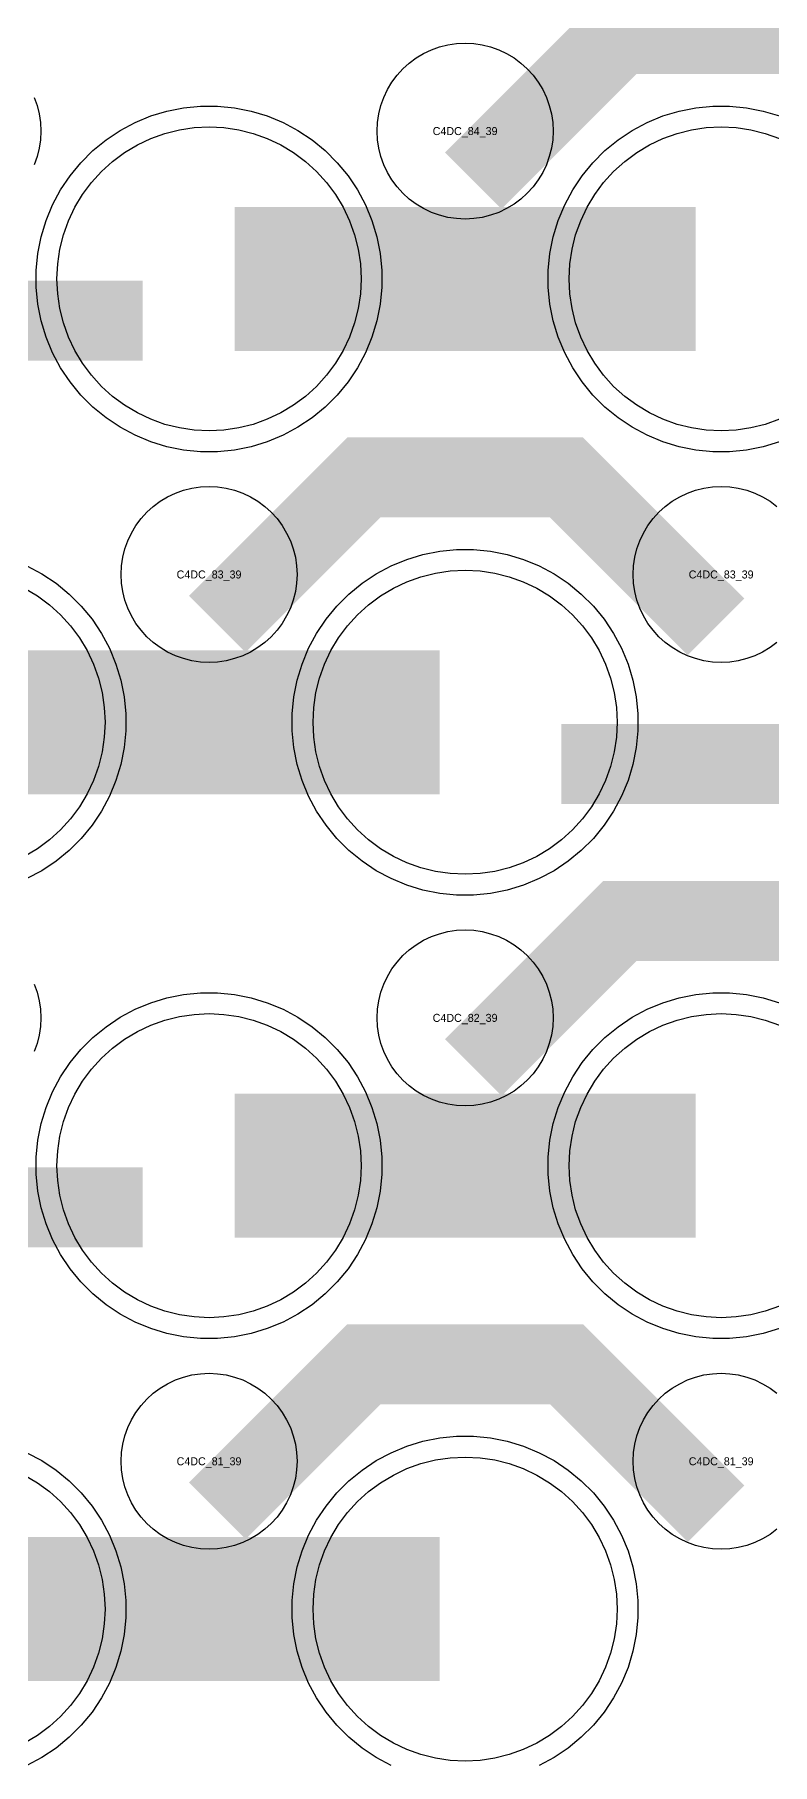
# Model space of a CAD drawing. Extents: x -11880 to 11880, y -14992 to 14992.
# Drawn here: x 426 to 656, y -3664 to -3124 of the extents above; entities that cross this region are included whole.
import ezdxf
from ezdxf.enums import TextEntityAlignment as Align

# ---------------------------------------------------------------- set-up
doc = ezdxf.new("R2010")
doc.units = 0
doc.header["$MEASUREMENT"] = 0
for name, color, linetype in [('GDS_775_DT_237', 138, 'CONTINUOUS'), ('RDL1_FS', 34, 'CONTINUOUS'), ('RDL_BS', 160, 'CONTINUOUS')]:
    doc.layers.add(name, color=color, linetype=linetype)

msp = doc.modelspace()

# ---------------------------------------------------------------- linework, layer by layer
at = {"layer": 'RDL1_FS'}
for points in [[(480, -3247.694), (475.343, -3247.465), (470.732, -3246.781), (466.209, -3245.649), (461.819, -3244.077), (457.605, -3242.085), (453.605, -3239.687), (449.86, -3236.909), (446.406, -3233.779), (443.276, -3230.325), (440.498, -3226.58), (438.1, -3222.58), (436.108, -3218.366), (434.536, -3213.976), (433.404, -3209.453), (432.72, -3204.842), (432.491, -3200.185), (432.72, -3195.528), (433.404, -3190.917), (434.536, -3186.394), (436.108, -3182.004), (438.1, -3177.79), (440.498, -3173.79), (443.276, -3170.045), (446.406, -3166.591), (449.86, -3163.461), (453.605, -3160.683), (457.605, -3158.285), (461.819, -3156.293), (466.209, -3154.721), (470.732, -3153.589), (475.343, -3152.905), (480, -3152.676), (484.657, -3152.905), (489.268, -3153.589), (493.791, -3154.721), (498.181, -3156.293), (502.395, -3158.285), (506.395, -3160.683), (510.14, -3163.461), (513.594, -3166.591), (516.724, -3170.045), (519.502, -3173.79), (521.9, -3177.79), (523.892, -3182.004), (525.464, -3186.394), (526.596, -3190.917), (527.28, -3195.528), (527.509, -3200.185), (527.28, -3204.842), (526.596, -3209.453), (525.464, -3213.976), (523.892, -3218.366), (521.9, -3222.58), (519.502, -3226.58), (516.724, -3230.325), (513.594, -3233.779), (510.14, -3236.909), (506.395, -3239.687), (502.395, -3242.085), (498.181, -3244.077), (493.791, -3245.649), (489.268, -3246.781), (484.657, -3247.465)], [(560, -3386.254), (555.343, -3386.025), (550.732, -3385.341), (546.209, -3384.209), (541.819, -3382.637), (537.605, -3380.645), (533.605, -3378.247), (529.86, -3375.469), (526.406, -3372.339), (523.276, -3368.885), (520.498, -3365.14), (518.1, -3361.14), (516.108, -3356.926), (514.536, -3352.536), (513.404, -3348.013), (512.72, -3343.402), (512.491, -3338.745), (512.72, -3334.088), (513.404, -3329.477), (514.536, -3324.954), (516.108, -3320.564), (518.1, -3316.35), (520.498, -3312.35), (523.276, -3308.605), (526.406, -3305.151), (529.86, -3302.021), (533.605, -3299.243), (537.605, -3296.845), (541.819, -3294.853), (546.209, -3293.281), (550.732, -3292.149), (555.343, -3291.465), (560, -3291.236), (564.657, -3291.465), (569.268, -3292.149), (573.791, -3293.281), (578.181, -3294.853), (582.395, -3296.845), (586.395, -3299.243), (590.14, -3302.021), (593.594, -3305.151), (596.724, -3308.605), (599.502, -3312.35), (601.9, -3316.35), (603.892, -3320.564), (605.464, -3324.954), (606.596, -3329.477), (607.28, -3334.088), (607.509, -3338.745), (607.28, -3343.402), (606.596, -3348.013), (605.464, -3352.536), (603.892, -3356.926), (601.9, -3361.14), (599.502, -3365.14), (596.724, -3368.885), (593.594, -3372.339), (590.14, -3375.469), (586.395, -3378.247), (582.395, -3380.645), (578.181, -3382.637), (573.791, -3384.209), (569.268, -3385.341), (564.657, -3386.025)]]:
    msp.add_lwpolyline(points, close=True, dxfattribs=at)
for points in [[(658.181, -3244.077), (653.791, -3245.649), (649.268, -3246.781), (644.657, -3247.465), (640, -3247.694), (635.343, -3247.465), (630.732, -3246.781), (626.209, -3245.649), (621.819, -3244.077), (617.605, -3242.085), (613.605, -3239.687), (609.86, -3236.909), (606.406, -3233.779), (603.276, -3230.325), (600.498, -3226.58), (598.1, -3222.58), (596.108, -3218.366), (594.536, -3213.976), (593.404, -3209.453), (592.72, -3204.842), (592.491, -3200.185), (592.72, -3195.528), (593.404, -3190.917), (594.536, -3186.394), (596.108, -3182.004), (598.1, -3177.79), (600.498, -3173.79), (603.276, -3170.045), (606.406, -3166.591), (609.86, -3163.461), (613.605, -3160.683), (617.605, -3158.285), (621.819, -3156.293), (626.209, -3154.721), (630.732, -3153.589), (635.343, -3152.905), (640, -3152.676), (644.657, -3152.905), (649.268, -3153.589), (653.791, -3154.721), (658.181, -3156.293)], [(422.395, -3296.845), (426.395, -3299.243), (430.14, -3302.021), (433.594, -3305.151), (436.724, -3308.605), (439.502, -3312.35), (441.9, -3316.35), (443.892, -3320.564), (445.464, -3324.954), (446.596, -3329.477), (447.28, -3334.088), (447.509, -3338.745), (447.28, -3343.402), (446.596, -3348.013), (445.464, -3352.536), (443.892, -3356.926), (441.9, -3361.14), (439.502, -3365.14), (436.724, -3368.885), (433.594, -3372.339), (430.14, -3375.469), (426.395, -3378.247), (422.395, -3380.645)]]:
    msp.add_lwpolyline(points, dxfattribs=at)
for points in [[(488.002, -3200.185, 45, 45, 0), (560.002, -3200.185, 45, 45, 0)], [(560.002, -3200.185, 45, 45, 0), (632.002, -3200.185, 45, 45, 0)], [(408.002, -3338.745, 45, 45, 0), (480.002, -3338.745, 45, 45, 0)], [(480.002, -3338.745, 45, 45, 0), (552.002, -3338.745, 45, 45, 0)]]:
    msp.add_lwpolyline(points, format="xyseb", dxfattribs=at)
at = {"layer": 'RDL1_FS', "color": 241, "true_color": 0xf7abae}
for points in [[(480, -3524.819), (475.343, -3524.59), (470.732, -3523.906), (466.209, -3522.774), (461.819, -3521.202), (457.605, -3519.21), (453.605, -3516.812), (449.86, -3514.034), (446.406, -3510.904), (443.276, -3507.45), (440.498, -3503.705), (438.1, -3499.705), (436.108, -3495.491), (434.536, -3491.101), (433.404, -3486.578), (432.72, -3481.967), (432.491, -3477.31), (432.72, -3472.653), (433.404, -3468.042), (434.536, -3463.519), (436.108, -3459.129), (438.1, -3454.915), (440.498, -3450.915), (443.276, -3447.17), (446.406, -3443.716), (449.86, -3440.586), (453.605, -3437.808), (457.605, -3435.41), (461.819, -3433.418), (466.209, -3431.846), (470.732, -3430.714), (475.343, -3430.03), (480, -3429.801), (484.657, -3430.03), (489.268, -3430.714), (493.791, -3431.846), (498.181, -3433.418), (502.395, -3435.41), (506.395, -3437.808), (510.14, -3440.586), (513.594, -3443.716), (516.724, -3447.17), (519.502, -3450.915), (521.9, -3454.915), (523.892, -3459.129), (525.464, -3463.519), (526.596, -3468.042), (527.28, -3472.653), (527.509, -3477.31), (527.28, -3481.967), (526.596, -3486.578), (525.464, -3491.101), (523.892, -3495.491), (521.9, -3499.705), (519.502, -3503.705), (516.724, -3507.45), (513.594, -3510.904), (510.14, -3514.034), (506.395, -3516.812), (502.395, -3519.21), (498.181, -3521.202), (493.791, -3522.774), (489.268, -3523.906), (484.657, -3524.59)], [(560, -3663.384), (555.343, -3663.155), (550.732, -3662.471), (546.209, -3661.339), (541.819, -3659.767), (537.605, -3657.775), (533.605, -3655.377), (529.86, -3652.599), (526.406, -3649.469), (523.276, -3646.015), (520.498, -3642.27), (518.1, -3638.27), (516.108, -3634.056), (514.536, -3629.666), (513.404, -3625.143), (512.72, -3620.532), (512.491, -3615.875), (512.72, -3611.218), (513.404, -3606.607), (514.536, -3602.084), (516.108, -3597.694), (518.1, -3593.48), (520.498, -3589.48), (523.276, -3585.735), (526.406, -3582.281), (529.86, -3579.151), (533.605, -3576.373), (537.605, -3573.975), (541.819, -3571.983), (546.209, -3570.411), (550.732, -3569.279), (555.343, -3568.595), (560, -3568.366), (564.657, -3568.595), (569.268, -3569.279), (573.791, -3570.411), (578.181, -3571.983), (582.395, -3573.975), (586.395, -3576.373), (590.14, -3579.151), (593.594, -3582.281), (596.724, -3585.735), (599.502, -3589.48), (601.9, -3593.48), (603.892, -3597.694), (605.464, -3602.084), (606.596, -3606.607), (607.28, -3611.218), (607.509, -3615.875), (607.28, -3620.532), (606.596, -3625.143), (605.464, -3629.666), (603.892, -3634.056), (601.9, -3638.27), (599.502, -3642.27), (596.724, -3646.015), (593.594, -3649.469), (590.14, -3652.599), (586.395, -3655.377), (582.395, -3657.775), (578.181, -3659.767), (573.791, -3661.339), (569.268, -3662.471), (564.657, -3663.155)]]:
    msp.add_lwpolyline(points, close=True, dxfattribs=at)
for points in [[(658.181, -3521.202), (653.791, -3522.774), (649.268, -3523.906), (644.657, -3524.59), (640, -3524.819), (635.343, -3524.59), (630.732, -3523.906), (626.209, -3522.774), (621.819, -3521.202), (617.605, -3519.21), (613.605, -3516.812), (609.86, -3514.034), (606.406, -3510.904), (603.276, -3507.45), (600.498, -3503.705), (598.1, -3499.705), (596.108, -3495.491), (594.536, -3491.101), (593.404, -3486.578), (592.72, -3481.967), (592.491, -3477.31), (592.72, -3472.653), (593.404, -3468.042), (594.536, -3463.519), (596.108, -3459.129), (598.1, -3454.915), (600.498, -3450.915), (603.276, -3447.17), (606.406, -3443.716), (609.86, -3440.586), (613.605, -3437.808), (617.605, -3435.41), (621.819, -3433.418), (626.209, -3431.846), (630.732, -3430.714), (635.343, -3430.03), (640, -3429.801), (644.657, -3430.03), (649.268, -3430.714), (653.791, -3431.846), (658.181, -3433.418)], [(422.395, -3573.975), (426.395, -3576.373), (430.14, -3579.151), (433.594, -3582.281), (436.724, -3585.735), (439.502, -3589.48), (441.9, -3593.48), (443.892, -3597.694), (445.464, -3602.084), (446.596, -3606.607), (447.28, -3611.218), (447.509, -3615.875), (447.28, -3620.532), (446.596, -3625.143), (445.464, -3629.666), (443.892, -3634.056), (441.9, -3638.27), (439.502, -3642.27), (436.724, -3646.015), (433.594, -3649.469), (430.14, -3652.599), (426.395, -3655.377), (422.395, -3657.775)]]:
    msp.add_lwpolyline(points, dxfattribs=at)
for points in [[(488.002, -3477.31, 45, 45, 0), (560.002, -3477.31, 45, 45, 0)], [(560.002, -3477.31, 45, 45, 0), (632.002, -3477.31, 45, 45, 0)], [(408.002, -3615.875, 45, 45, 0), (480.002, -3615.875, 45, 45, 0)], [(480.002, -3615.875, 45, 45, 0), (552.002, -3615.875, 45, 45, 0)]]:
    msp.add_lwpolyline(points, format="xyseb", dxfattribs=at)
at = {"layer": 'RDL_BS'}
for points in [[(562.562, -3169.499, 25, 25, 0), (608.377, -3123.684, 25, 25, 0), (641.93, -3123.684, 25, 25, 0)], [(718.401, -3170.398, 25, 25, 0), (671.687, -3123.684, 25, 25, 0), (641.929, -3123.684, 25, 25, 0)], [(350.016, -3213.198, 25, 25, 0), (459.281, -3213.198, 25, 25, 0)], [(482.562, -3308.059, 25, 25, 0), (528.377, -3262.244, 25, 25, 0), (561.93, -3262.244, 25, 25, 0)], [(638.401, -3308.958, 25, 25, 0), (591.687, -3262.244, 25, 25, 0), (561.929, -3262.244, 25, 25, 0)], [(590.016, -3351.758, 25, 25, 0), (699.281, -3351.758, 25, 25, 0)], [(562.562, -3446.624, 25, 25, 0), (608.377, -3400.809, 25, 25, 0), (641.93, -3400.809, 25, 25, 0)], [(718.401, -3447.523, 25, 25, 0), (671.687, -3400.809, 25, 25, 0), (641.929, -3400.809, 25, 25, 0)], [(482.562, -3585.189, 25, 25, 0), (528.377, -3539.374, 25, 25, 0), (561.93, -3539.374, 25, 25, 0)], [(638.401, -3586.088, 25, 25, 0), (591.687, -3539.374, 25, 25, 0), (561.929, -3539.374, 25, 25, 0)]]:
    msp.add_lwpolyline(points, format="xyseb", dxfattribs=at)
for points in [[(560, -3181.491), (557.307, -3181.359), (554.635, -3180.963), (552.016, -3180.306), (549.481, -3179.399), (547.044, -3178.247), (544.72, -3176.854), (542.557, -3175.251), (540.558, -3173.439), (538.746, -3171.44), (537.143, -3169.277), (535.75, -3166.953), (534.598, -3164.516), (533.691, -3161.981), (533.034, -3159.362), (532.638, -3156.69), (532.506, -3153.997), (532.638, -3151.304), (533.034, -3148.632), (533.691, -3146.013), (534.598, -3143.478), (535.75, -3141.041), (537.143, -3138.717), (538.746, -3136.554), (540.558, -3134.555), (542.557, -3132.743), (544.72, -3131.14), (547.044, -3129.747), (549.481, -3128.595), (552.016, -3127.688), (554.635, -3127.031), (557.307, -3126.635), (560, -3126.503), (562.693, -3126.635), (565.365, -3127.031), (567.984, -3127.688), (570.519, -3128.595), (572.956, -3129.747), (575.28, -3131.14), (577.443, -3132.743), (579.442, -3134.555), (581.254, -3136.554), (582.857, -3138.717), (584.25, -3141.041), (585.402, -3143.478), (586.309, -3146.013), (586.966, -3148.632), (587.362, -3151.304), (587.494, -3153.997), (587.362, -3156.69), (586.966, -3159.362), (586.309, -3161.981), (585.402, -3164.516), (584.25, -3166.953), (582.857, -3169.277), (581.254, -3171.44), (579.442, -3173.439), (577.443, -3175.251), (575.28, -3176.854), (572.956, -3178.247), (570.519, -3179.399), (567.984, -3180.306), (565.365, -3180.963), (562.693, -3181.359)], [(477.356, -3254.185), (472.062, -3253.668), (466.835, -3252.622), (461.795, -3251.091), (456.885, -3249.06), (452.223, -3246.568), (447.809, -3243.621), (443.708, -3240.259), (439.926, -3236.477), (436.564, -3232.376), (433.617, -3227.962), (431.125, -3223.3), (429.094, -3218.39), (427.563, -3213.35), (426.517, -3208.123), (426, -3202.829), (426, -3197.541), (426.517, -3192.247), (427.563, -3187.02), (429.094, -3181.98), (431.125, -3177.07), (433.617, -3172.408), (436.564, -3167.994), (439.926, -3163.893), (443.708, -3160.111), (447.809, -3156.749), (452.223, -3153.802), (456.885, -3151.31), (461.795, -3149.279), (466.835, -3147.748), (472.062, -3146.702), (477.356, -3146.185), (482.644, -3146.185), (487.938, -3146.702), (493.165, -3147.748), (498.205, -3149.279), (503.115, -3151.31), (507.777, -3153.802), (512.191, -3156.749), (516.292, -3160.111), (520.074, -3163.893), (523.436, -3167.994), (526.383, -3172.408), (528.875, -3177.07), (530.906, -3181.98), (532.437, -3187.02), (533.483, -3192.247), (534, -3197.541), (534, -3202.829), (533.483, -3208.123), (532.437, -3213.35), (530.906, -3218.39), (528.875, -3223.3), (526.383, -3227.962), (523.436, -3232.376), (520.074, -3236.477), (516.292, -3240.259), (512.191, -3243.621), (507.777, -3246.568), (503.115, -3249.06), (498.205, -3251.091), (493.165, -3252.622), (487.938, -3253.668), (482.644, -3254.185)], [(480, -3320.051), (477.307, -3319.919), (474.635, -3319.523), (472.016, -3318.866), (469.481, -3317.959), (467.044, -3316.807), (464.72, -3315.414), (462.557, -3313.811), (460.558, -3311.999), (458.746, -3310), (457.143, -3307.837), (455.75, -3305.513), (454.598, -3303.076), (453.691, -3300.541), (453.034, -3297.922), (452.638, -3295.25), (452.506, -3292.557), (452.638, -3289.864), (453.034, -3287.192), (453.691, -3284.573), (454.598, -3282.038), (455.75, -3279.601), (457.143, -3277.277), (458.746, -3275.114), (460.558, -3273.115), (462.557, -3271.303), (464.72, -3269.7), (467.044, -3268.307), (469.481, -3267.155), (472.016, -3266.248), (474.635, -3265.591), (477.307, -3265.195), (480, -3265.063), (482.693, -3265.195), (485.365, -3265.591), (487.984, -3266.248), (490.519, -3267.155), (492.956, -3268.307), (495.28, -3269.7), (497.443, -3271.303), (499.442, -3273.115), (501.254, -3275.114), (502.857, -3277.277), (504.25, -3279.601), (505.402, -3282.038), (506.309, -3284.573), (506.966, -3287.192), (507.362, -3289.864), (507.494, -3292.557), (507.362, -3295.25), (506.966, -3297.922), (506.309, -3300.541), (505.402, -3303.076), (504.25, -3305.513), (502.857, -3307.837), (501.254, -3310), (499.442, -3311.999), (497.443, -3313.811), (495.28, -3315.414), (492.956, -3316.807), (490.519, -3317.959), (487.984, -3318.866), (485.365, -3319.523), (482.693, -3319.919)], [(557.356, -3392.745), (552.062, -3392.228), (546.835, -3391.182), (541.795, -3389.651), (536.885, -3387.62), (532.223, -3385.128), (527.809, -3382.181), (523.708, -3378.819), (519.926, -3375.037), (516.564, -3370.936), (513.617, -3366.522), (511.125, -3361.86), (509.094, -3356.95), (507.563, -3351.91), (506.517, -3346.683), (506, -3341.389), (506, -3336.101), (506.517, -3330.807), (507.563, -3325.58), (509.094, -3320.54), (511.125, -3315.63), (513.617, -3310.968), (516.564, -3306.554), (519.926, -3302.453), (523.708, -3298.671), (527.809, -3295.309), (532.223, -3292.362), (536.885, -3289.87), (541.795, -3287.839), (546.835, -3286.308), (552.062, -3285.262), (557.356, -3284.745), (562.644, -3284.745), (567.938, -3285.262), (573.165, -3286.308), (578.205, -3287.839), (583.115, -3289.87), (587.777, -3292.362), (592.191, -3295.309), (596.292, -3298.671), (600.074, -3302.453), (603.436, -3306.554), (606.383, -3310.968), (608.875, -3315.63), (610.906, -3320.54), (612.437, -3325.58), (613.483, -3330.807), (614, -3336.101), (614, -3341.389), (613.483, -3346.683), (612.437, -3351.91), (610.906, -3356.95), (608.875, -3361.86), (606.383, -3366.522), (603.436, -3370.936), (600.074, -3375.037), (596.292, -3378.819), (592.191, -3382.181), (587.777, -3385.128), (583.115, -3387.62), (578.205, -3389.651), (573.165, -3391.182), (567.938, -3392.228), (562.644, -3392.745)], [(560, -3458.616), (557.307, -3458.484), (554.635, -3458.088), (552.016, -3457.431), (549.481, -3456.524), (547.044, -3455.372), (544.72, -3453.979), (542.557, -3452.376), (540.558, -3450.564), (538.746, -3448.565), (537.143, -3446.402), (535.75, -3444.078), (534.598, -3441.641), (533.691, -3439.106), (533.034, -3436.487), (532.638, -3433.815), (532.506, -3431.122), (532.638, -3428.429), (533.034, -3425.757), (533.691, -3423.138), (534.598, -3420.603), (535.75, -3418.166), (537.143, -3415.842), (538.746, -3413.679), (540.558, -3411.68), (542.557, -3409.868), (544.72, -3408.265), (547.044, -3406.872), (549.481, -3405.72), (552.016, -3404.813), (554.635, -3404.156), (557.307, -3403.76), (560, -3403.628), (562.693, -3403.76), (565.365, -3404.156), (567.984, -3404.813), (570.519, -3405.72), (572.956, -3406.872), (575.28, -3408.265), (577.443, -3409.868), (579.442, -3411.68), (581.254, -3413.679), (582.857, -3415.842), (584.25, -3418.166), (585.402, -3420.603), (586.309, -3423.138), (586.966, -3425.757), (587.362, -3428.429), (587.494, -3431.122), (587.362, -3433.815), (586.966, -3436.487), (586.309, -3439.106), (585.402, -3441.641), (584.25, -3444.078), (582.857, -3446.402), (581.254, -3448.565), (579.442, -3450.564), (577.443, -3452.376), (575.28, -3453.979), (572.956, -3455.372), (570.519, -3456.524), (567.984, -3457.431), (565.365, -3458.088), (562.693, -3458.484)], [(480, -3597.181), (477.307, -3597.049), (474.635, -3596.653), (472.016, -3595.996), (469.481, -3595.089), (467.044, -3593.937), (464.72, -3592.544), (462.557, -3590.941), (460.558, -3589.129), (458.746, -3587.13), (457.143, -3584.967), (455.75, -3582.643), (454.598, -3580.206), (453.691, -3577.671), (453.034, -3575.052), (452.638, -3572.38), (452.506, -3569.687), (452.638, -3566.994), (453.034, -3564.322), (453.691, -3561.703), (454.598, -3559.168), (455.75, -3556.731), (457.143, -3554.407), (458.746, -3552.244), (460.558, -3550.245), (462.557, -3548.433), (464.72, -3546.83), (467.044, -3545.437), (469.481, -3544.285), (472.016, -3543.378), (474.635, -3542.721), (477.307, -3542.325), (480, -3542.193), (482.693, -3542.325), (485.365, -3542.721), (487.984, -3543.378), (490.519, -3544.285), (492.956, -3545.437), (495.28, -3546.83), (497.443, -3548.433), (499.442, -3550.245), (501.254, -3552.244), (502.857, -3554.407), (504.25, -3556.731), (505.402, -3559.168), (506.309, -3561.703), (506.966, -3564.322), (507.362, -3566.994), (507.494, -3569.687), (507.362, -3572.38), (506.966, -3575.052), (506.309, -3577.671), (505.402, -3580.206), (504.25, -3582.643), (502.857, -3584.967), (501.254, -3587.13), (499.442, -3589.129), (497.443, -3590.941), (495.28, -3592.544), (492.956, -3593.937), (490.519, -3595.089), (487.984, -3595.996), (485.365, -3596.653), (482.693, -3597.049)]]:
    msp.add_lwpolyline(points, close=True, dxfattribs=at)
for points in [[(425.402, -3143.478), (426.309, -3146.013), (426.966, -3148.632), (427.362, -3151.304), (427.494, -3153.997), (427.362, -3156.69), (426.966, -3159.362), (426.309, -3161.981), (425.402, -3164.516)], [(658.205, -3251.091), (653.165, -3252.622), (647.938, -3253.668), (642.644, -3254.185), (637.356, -3254.185), (632.062, -3253.668), (626.835, -3252.622), (621.795, -3251.091), (616.885, -3249.06), (612.223, -3246.568), (607.809, -3243.621), (603.708, -3240.259), (599.926, -3236.477), (596.564, -3232.376), (593.617, -3227.962), (591.125, -3223.3), (589.094, -3218.39), (587.563, -3213.35), (586.517, -3208.123), (586, -3202.829), (586, -3197.541), (586.517, -3192.247), (587.563, -3187.02), (589.094, -3181.98), (591.125, -3177.07), (593.617, -3172.408), (596.564, -3167.994), (599.926, -3163.893), (603.708, -3160.111), (607.809, -3156.749), (612.223, -3153.802), (616.885, -3151.31), (621.795, -3149.279), (626.835, -3147.748), (632.062, -3146.702), (637.356, -3146.185), (642.644, -3146.185), (647.938, -3146.702), (653.165, -3147.748), (658.205, -3149.279)], [(657.443, -3313.811), (655.28, -3315.414), (652.956, -3316.807), (650.519, -3317.959), (647.984, -3318.866), (645.365, -3319.523), (642.693, -3319.919), (640, -3320.051), (637.307, -3319.919), (634.635, -3319.523), (632.016, -3318.866), (629.481, -3317.959), (627.044, -3316.807), (624.72, -3315.414), (622.557, -3313.811), (620.558, -3311.999), (618.746, -3310), (617.143, -3307.837), (615.75, -3305.513), (614.598, -3303.076), (613.691, -3300.541), (613.034, -3297.922), (612.638, -3295.25), (612.506, -3292.557), (612.638, -3289.864), (613.034, -3287.192), (613.691, -3284.573), (614.598, -3282.038), (615.75, -3279.601), (617.143, -3277.277), (618.746, -3275.114), (620.558, -3273.115), (622.557, -3271.303), (624.72, -3269.7), (627.044, -3268.307), (629.481, -3267.155), (632.016, -3266.248), (634.635, -3265.591), (637.307, -3265.195), (640, -3265.063), (642.693, -3265.195), (645.365, -3265.591), (647.984, -3266.248), (650.519, -3267.155), (652.956, -3268.307), (655.28, -3269.7), (657.443, -3271.303)], [(423.115, -3289.87), (427.777, -3292.362), (432.191, -3295.309), (436.292, -3298.671), (440.074, -3302.453), (443.436, -3306.554), (446.383, -3310.968), (448.875, -3315.63), (450.906, -3320.54), (452.437, -3325.58), (453.483, -3330.807), (454, -3336.101), (454, -3341.389), (453.483, -3346.683), (452.437, -3351.91), (450.906, -3356.95), (448.875, -3361.86), (446.383, -3366.522), (443.436, -3370.936), (440.074, -3375.037), (436.292, -3378.819), (432.191, -3382.181), (427.777, -3385.128), (423.115, -3387.62)], [(425.402, -3420.603), (426.309, -3423.138), (426.966, -3425.757), (427.362, -3428.429), (427.494, -3431.122), (427.362, -3433.815), (426.966, -3436.487), (426.309, -3439.106), (425.402, -3441.641)], [(657.443, -3590.941), (655.28, -3592.544), (652.956, -3593.937), (650.519, -3595.089), (647.984, -3595.996), (645.365, -3596.653), (642.693, -3597.049), (640, -3597.181), (637.307, -3597.049), (634.635, -3596.653), (632.016, -3595.996), (629.481, -3595.089), (627.044, -3593.937), (624.72, -3592.544), (622.557, -3590.941), (620.558, -3589.129), (618.746, -3587.13), (617.143, -3584.967), (615.75, -3582.643), (614.598, -3580.206), (613.691, -3577.671), (613.034, -3575.052), (612.638, -3572.38), (612.506, -3569.687), (612.638, -3566.994), (613.034, -3564.322), (613.691, -3561.703), (614.598, -3559.168), (615.75, -3556.731), (617.143, -3554.407), (618.746, -3552.244), (620.558, -3550.245), (622.557, -3548.433), (624.72, -3546.83), (627.044, -3545.437), (629.481, -3544.285), (632.016, -3543.378), (634.635, -3542.721), (637.307, -3542.325), (640, -3542.193), (642.693, -3542.325), (645.365, -3542.721), (647.984, -3543.378), (650.519, -3544.285), (652.956, -3545.437), (655.28, -3546.83), (657.443, -3548.433)]]:
    msp.add_lwpolyline(points, dxfattribs=at)
at = {"layer": 'RDL_BS', "color": 241, "true_color": 0xf7abae}
msp.add_lwpolyline([(477.356, -3531.31), (472.062, -3530.793), (466.835, -3529.747), (461.795, -3528.216), (456.885, -3526.185), (452.223, -3523.693), (447.809, -3520.746), (443.708, -3517.384), (439.926, -3513.602), (436.564, -3509.501), (433.617, -3505.087), (431.125, -3500.425), (429.094, -3495.515), (427.563, -3490.475), (426.517, -3485.248), (426, -3479.954), (426, -3474.666), (426.517, -3469.372), (427.563, -3464.145), (429.094, -3459.105), (431.125, -3454.195), (433.617, -3449.533), (436.564, -3445.119), (439.926, -3441.018), (443.708, -3437.236), (447.809, -3433.874), (452.223, -3430.927), (456.885, -3428.435), (461.795, -3426.404), (466.835, -3424.873), (472.062, -3423.827), (477.356, -3423.31), (482.644, -3423.31), (487.938, -3423.827), (493.165, -3424.873), (498.205, -3426.404), (503.115, -3428.435), (507.777, -3430.927), (512.191, -3433.874), (516.292, -3437.236), (520.074, -3441.018), (523.436, -3445.119), (526.383, -3449.533), (528.875, -3454.195), (530.906, -3459.105), (532.437, -3464.145), (533.483, -3469.372), (534, -3474.666), (534, -3479.954), (533.483, -3485.248), (532.437, -3490.475), (530.906, -3495.515), (528.875, -3500.425), (526.383, -3505.087), (523.436, -3509.501), (520.074, -3513.602), (516.292, -3517.384), (512.191, -3520.746), (507.777, -3523.693), (503.115, -3526.185), (498.205, -3528.216), (493.165, -3529.747), (487.938, -3530.793), (482.644, -3531.31)], close=True, dxfattribs=at)
for points in [[(658.205, -3528.216), (653.165, -3529.747), (647.938, -3530.793), (642.644, -3531.31), (637.356, -3531.31), (632.062, -3530.793), (626.835, -3529.747), (621.795, -3528.216), (616.885, -3526.185), (612.223, -3523.693), (607.809, -3520.746), (603.708, -3517.384), (599.926, -3513.602), (596.564, -3509.501), (593.617, -3505.087), (591.125, -3500.425), (589.094, -3495.515), (587.563, -3490.475), (586.517, -3485.248), (586, -3479.954), (586, -3474.666), (586.517, -3469.372), (587.563, -3464.145), (589.094, -3459.105), (591.125, -3454.195), (593.617, -3449.533), (596.564, -3445.119), (599.926, -3441.018), (603.708, -3437.236), (607.809, -3433.874), (612.223, -3430.927), (616.885, -3428.435), (621.795, -3426.404), (626.835, -3424.873), (632.062, -3423.827), (637.356, -3423.31), (642.644, -3423.31), (647.938, -3423.827), (653.165, -3424.873), (658.205, -3426.404)], [(536.885, -3664.75), (532.223, -3662.258), (527.809, -3659.311), (523.708, -3655.949), (519.926, -3652.167), (516.564, -3648.066), (513.617, -3643.652), (511.125, -3638.99), (509.094, -3634.08), (507.563, -3629.04), (506.517, -3623.813), (506, -3618.519), (506, -3613.231), (506.517, -3607.937), (507.563, -3602.71), (509.094, -3597.67), (511.125, -3592.76), (513.617, -3588.098), (516.564, -3583.684), (519.926, -3579.583), (523.708, -3575.801), (527.809, -3572.439), (532.223, -3569.492), (536.885, -3567), (541.795, -3564.969), (546.835, -3563.438), (552.062, -3562.392), (557.356, -3561.875), (562.644, -3561.875), (567.938, -3562.392), (573.165, -3563.438), (578.205, -3564.969), (583.115, -3567), (587.777, -3569.492), (592.191, -3572.439), (596.292, -3575.801), (600.074, -3579.583), (603.436, -3583.684), (606.383, -3588.098), (608.875, -3592.76), (610.906, -3597.67), (612.437, -3602.71), (613.483, -3607.937), (614, -3613.231), (614, -3618.519), (613.483, -3623.813), (612.437, -3629.04), (610.906, -3634.08), (608.875, -3638.99), (606.383, -3643.652), (603.436, -3648.066), (600.074, -3652.167), (596.292, -3655.949), (592.191, -3659.311), (587.777, -3662.258), (583.115, -3664.75)], [(423.115, -3567), (427.777, -3569.492), (432.191, -3572.439), (436.292, -3575.801), (440.074, -3579.583), (443.436, -3583.684), (446.383, -3588.098), (448.875, -3592.76), (450.906, -3597.67), (452.437, -3602.71), (453.483, -3607.937), (454, -3613.231), (454, -3618.519), (453.483, -3623.813), (452.437, -3629.04), (450.906, -3634.08), (448.875, -3638.99), (446.383, -3643.652), (443.436, -3648.066), (440.074, -3652.167), (436.292, -3655.949), (432.191, -3659.311), (427.777, -3662.258), (423.115, -3664.75)]]:
    msp.add_lwpolyline(points, dxfattribs=at)
msp.add_lwpolyline([(350.016, -3490.323, 25, 25, 0), (459.281, -3490.323, 25, 25, 0)], format="xyseb", dxfattribs=at)

# ---------------------------------------------------------------- texts
at = {"layer": 'GDS_775_DT_237'}
for s, p in [('C4DC_84_39', (560, -3153.997)), ('C4DC_84_39', (560, -3153.997)), ('C4DC_83_39', (480, -3292.557)), ('C4DC_83_39', (480, -3292.557)), ('C4DC_83_39', (640, -3292.557)), ('C4DC_83_39', (640, -3292.557)), ('C4DC_82_39', (560, -3431.122)), ('C4DC_82_39', (560, -3431.122)), ('C4DC_81_39', (480, -3569.687)), ('C4DC_81_39', (480, -3569.687)), ('C4DC_81_39', (640, -3569.687)), ('C4DC_81_39', (640, -3569.687))]:
    msp.add_text(s, height=2.5, dxfattribs=at).set_placement(p, align=Align.MIDDLE_CENTER)

doc.saveas('drawing.dxf')
